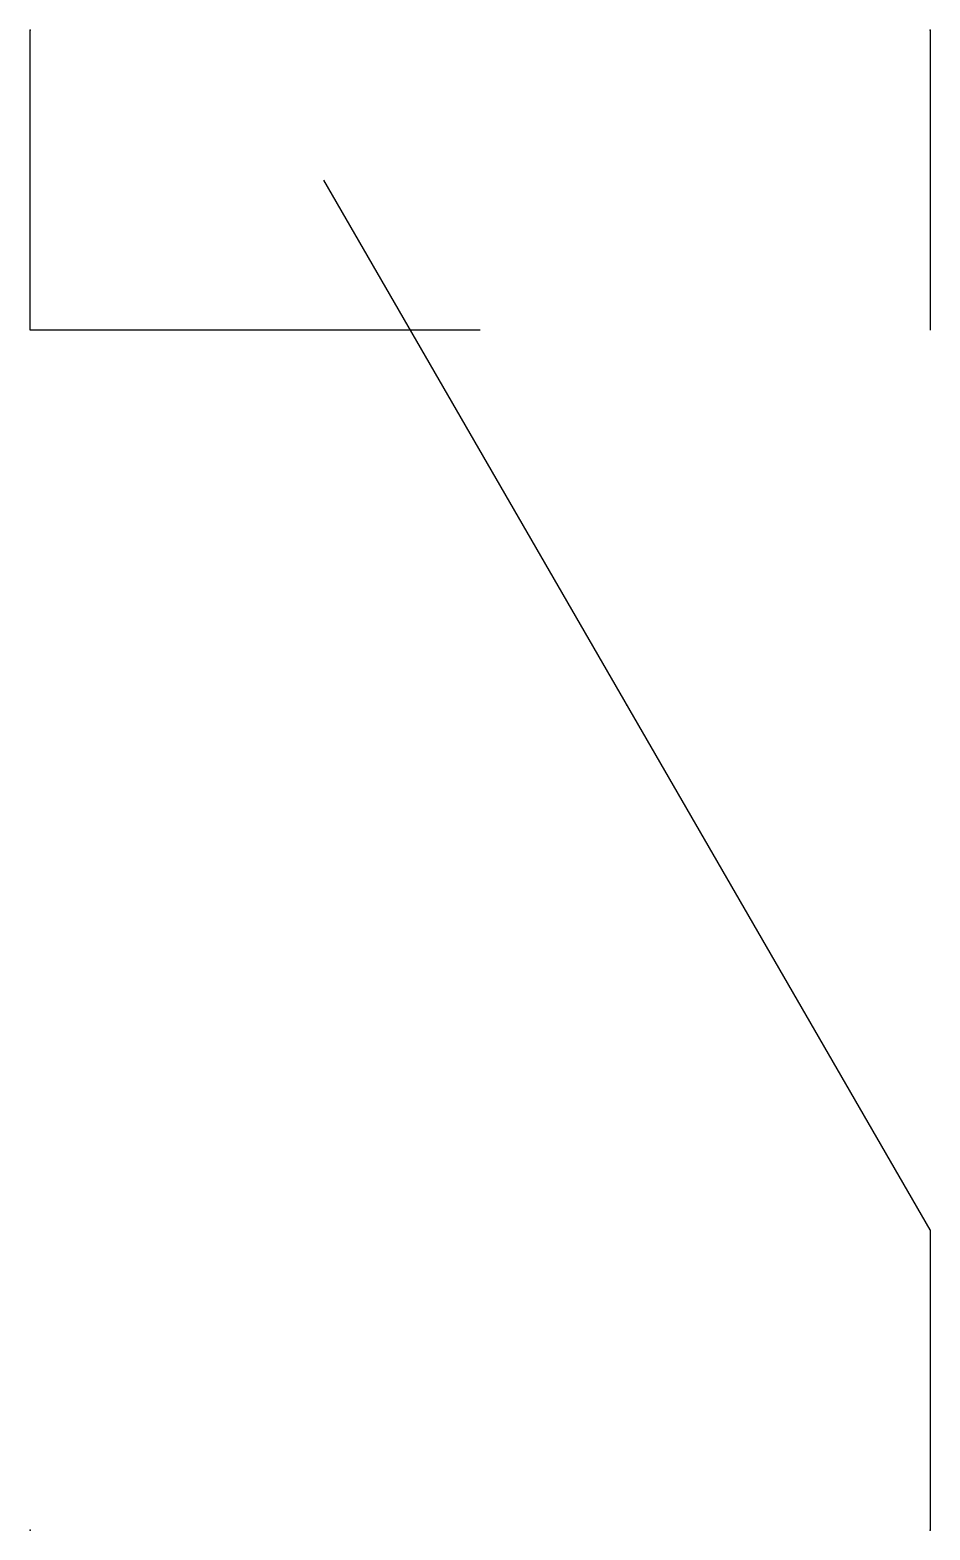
# Model space of a CAD drawing. Header units: millimetres. Extents: x -6 to 0, y -5 to 5.
import ezdxf

# ---------------------------------------------------------------- set-up
doc = ezdxf.new("R2010")
doc.units = ezdxf.units.MM
doc.layers.add('A', color=7, linetype='Continuous')
doc.layers.add('C', color=6, linetype='Continuous')

msp = doc.modelspace()

# ---------------------------------------------------------------- linework, layer by layer
at = {"transparency": 33554687}
for p, q in [((-6, 3), (-6, 5)), ((0, 5), (0, 3)), ((0, -3), (-4.041, 4)), ((-3, 3), (-6, 3)), ((0, -3), (0, -5))]:
    msp.add_line(p, q, dxfattribs=at)
at = {"layer": 'A', "color": 1, "linetype": 'Continuous', "transparency": 33554687}
msp.add_point((-2.021, 0.5), dxfattribs=at)
at = {"layer": 'C', "color": 1, "linetype": 'Continuous', "transparency": 33554687}
msp.add_point((-6, 5), dxfattribs=at)
at = {"layer": 'C', "color": 3, "linetype": 'Continuous', "transparency": 33554687}
msp.add_point((0, 5), dxfattribs=at)
at = {"layer": 'C', "color": 2, "linetype": 'Continuous', "transparency": 33554687}
msp.add_point((-6, -5), dxfattribs=at)
at = {"layer": 'C', "color": 4, "linetype": 'Continuous', "transparency": 33554687}
msp.add_point((0, -5), dxfattribs=at)

doc.saveas('drawing.dxf')
